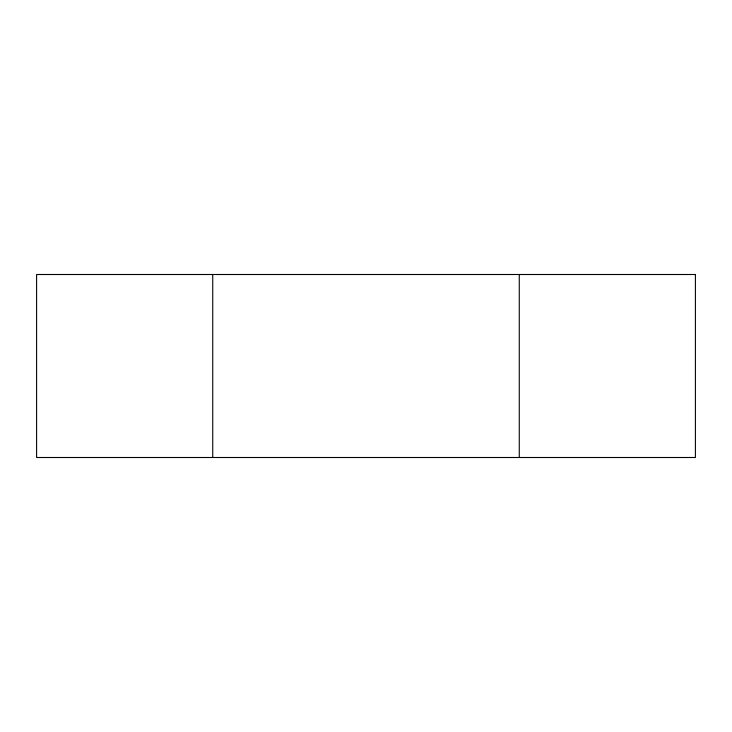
<?xml version="1.0" encoding="UTF-8"?>
<svg xmlns="http://www.w3.org/2000/svg" width="732" height="732" viewBox="0 0 732 732"><rect width="100%" height="100%" fill="white"/><g stroke="black" fill="none" stroke-linecap="round" stroke-linejoin="round"><path stroke-width="1.1" d="M519.272 274.5L519.272 457.5M212.728 274.5L212.728 457.5M695.4 274.5L36.6 274.5L36.6 457.5L695.4 457.5L695.4 274.5"/></g></svg>
